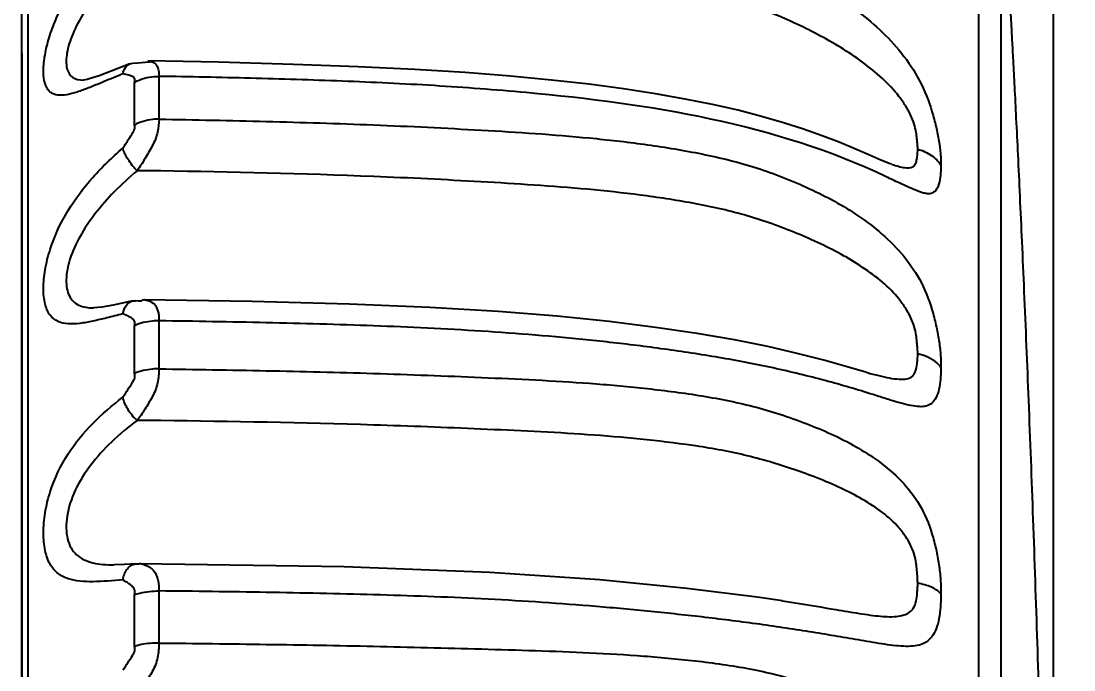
# Model space of a CAD drawing. Header units: millimetres. Extents: x 4086 to 8300, y 123 to 1549.
# Drawn here: x 7029.46 to 7037.57, y 1078.51 to 1083.5 of the extents above; entities that cross this region are included whole.
import ezdxf

# ---------------------------------------------------------------- set-up
doc = ezdxf.new("R2010")
doc.units = ezdxf.units.MM
doc.layers.add('00_COMPONENTS', color=7, linetype='Continuous')
doc.layers.add('尺寸', color=3, linetype='Continuous')
doc.styles.add('思源黑', font='SourceHanSansCN-Normal.ttf')
doc.dimstyles.get("Standard").update_dxf_attribs({"dimscale": 6, "dimtxt": 7, "dimasz": 3, "dimexe": 0.18, "dimexo": 0.0625, "dimgap": 0.8, "dimtad": 1, "dimtoh": 1, "dimdec": 1, "dimzin": 0, "dimdsep": 46, "dimtxsty": '思源黑', "dimcen": 0.09, "dimclrd": 256, "dimclre": 256, "dimclrt": 256, "dimadec": 0, "dimazin": 2, "dimtfac": 1, "dimtdec": 1, "dimtofl": 0, "dimtmove": 0, "dimatfit": 3, "dimfxl": 1, "dimtolj": 1, "dimtzin": 0, "dimarcsym": 0})

# ---------------------------------------------------------------- blocks, each defined once
blk = doc.blocks.new('*D485')
at = {"layer": 'Defpoints', "color": 0}
for p in [(7014.1662, 1113.4681), (7016.4273, 954.6122), (7106.9313, 954.6122)]:
    blk.add_point(p, dxfattribs=at)
at = {"layer": '尺寸', "lineweight": -2}
for p, q in [((7014.3537, 1113.4681), (7107.4713, 1113.4681)), ((7106.9313, 1104.4681), (7106.9313, 963.6122)), ((7016.6148, 954.6122), (7107.4713, 954.6122))]:
    blk.add_line(p, q, dxfattribs=at)
at = {"layer": '尺寸'}
for points in [[(7108.4313, 1104.4681), (7105.4313, 1104.4681), (7106.9313, 1113.4681)], [(7105.4313, 963.6122), (7108.4313, 963.6122), (7106.9313, 954.6122)]]:
    blk.add_solid(points, dxfattribs=at)
at = {"layer": '尺寸', "insert": (7084.8079, 1054.9649), "char_height": 21, "attachment_point": 5, "rotation": 90, "style": '思源黑'}
blk.add_mtext('\\A1;158.9', dxfattribs=at)
blk = doc.blocks.new('*D487')
at = {"layer": 'Defpoints', "color": 0}
for p in [(7037.4084, 1245.7031), (6763.6121, 1092.7848), (7037.4084, 1073.1807)]:
    blk.add_point(p, dxfattribs=at)
at = {"layer": '尺寸', "lineweight": -2}
for p, q in [((6763.6121, 1092.9723), (6763.6121, 1246.2431)), ((7037.4084, 1073.3682), (7037.4084, 1246.2431)), ((6772.6121, 1245.7031), (7028.4084, 1245.7031))]:
    blk.add_line(p, q, dxfattribs=at)
at = {"layer": '尺寸'}
for points in [[(6772.6121, 1247.2031), (6772.6121, 1244.2031), (6763.6121, 1245.7031)], [(7028.4084, 1244.2031), (7028.4084, 1247.2031), (7037.4084, 1245.7031)]]:
    blk.add_solid(points, dxfattribs=at)
at = {"layer": '尺寸', "insert": (6935.7899, 1267.8265), "char_height": 21, "attachment_point": 5, "style": '思源黑'}
blk.add_mtext('\\A1;\\A1;273.8', dxfattribs=at)

msp = doc.modelspace()

# ---------------------------------------------------------------- linework, layer by layer
at = {"layer": '00_COMPONENTS', "color": 7, "linetype": 'Continuous'}
for p, q in [((7029.4653, 1062.0424), (7029.4653, 1086.8094)), ((7036.8322, 1083.1601), (7036.8322, 1085.2257)), ((7029.4659, 1082.8176), (7029.4658, 1084.6225)), ((7037.0064, 1083.4433), (7037.0063, 1084.1853)), ((7029.5144, 1082.8175), (7029.5142, 1083.8606)), ((7030.2959, 1083.1735), (7030.3154, 1083.1778)), ((7030.4522, 1083.1856), (7030.4136, 1083.1834)), ((7030.9778, 1083.1854), (7030.4335, 1083.1956)), ((7030.2959, 1083.1735), (7030.1516, 1083.1171)), ((7029.9375, 1083.0491), (7029.938, 1083.0491)), ((7030.332, 1082.7025), (7030.3321, 1083.0306)), ((7030.5209, 1082.7478), (7030.5209, 1083.0775)), ((7029.4659, 1073.1807), (7029.4659, 1082.8176)), ((7029.5143, 1079.9592), (7029.5144, 1082.8175)), ((7036.1636, 1082.4006), (7036.1671, 1082.3995)), ((7030.5336, 1082.3489), (7030.3518, 1082.3514)), ((7030.3164, 1081.3487), (7030.3406, 1081.3501)), ((7030.3617, 1081.3479), (7030.3405, 1081.3498)), ((7030.388, 1081.3458), (7030.3617, 1081.3479)), ((7030.3884, 1081.3564), (7030.4018, 1081.357)), ((7031.2382, 1081.3431), (7030.4018, 1081.357)), ((7030.0175, 1081.295), (7030.018, 1081.295)), ((7030.3321, 1080.7897), (7030.3321, 1081.1576)), ((7030.5209, 1080.8258), (7030.5209, 1081.1955)), ((7035.9701, 1080.7978), (7035.9719, 1080.7973)), ((7030.5336, 1080.4273), (7030.3518, 1080.4293)), ((7029.5143, 1073.1807), (7029.5143, 1079.9592)), ((7030.1733, 1079.3172), (7030.1741, 1079.3172)), ((7030.3394, 1079.3243), (7030.3519, 1079.3242)), ((7030.3519, 1079.3243), (7030.3687, 1079.3252)), ((7030.3321, 1078.6894), (7030.3321, 1079.0881)), ((7030.5209, 1078.7156), (7030.5209, 1079.1162)), ((7035.3178, 1079.0396), (7035.3223, 1079.0389))]:
    msp.add_line(p, q, dxfattribs=at)
for points in [[(7030.4136, 1083.1834), (7030.3571, 1083.1797), (7030.3155, 1083.1774)], [(7036.1636, 1082.4006), (7036.151, 1082.4051), (7036.0798, 1082.4335), (7035.9868, 1082.4738), (7035.8782, 1082.5205), (7035.7582, 1082.5696), (7035.6264, 1082.6201), (7035.4832, 1082.6707), (7035.3284, 1082.7206), (7035.161, 1082.7693), (7034.9797, 1082.8159), (7034.7835, 1082.8603), (7034.5719, 1082.9024), (7034.3441, 1082.9425), (7034.0983, 1082.9805), (7033.832, 1083.0161), (7033.5426, 1083.0491), (7033.2261, 1083.0794), (7032.8777, 1083.1068), (7032.4905, 1083.131), (7032.055, 1083.1519), (7031.5575, 1083.1698), (7030.9778, 1083.1854)], [(7030.1516, 1083.1171), (7030.0589, 1083.082), (7029.9842, 1083.0579), (7029.9677, 1083.0538)], [(7029.9677, 1083.0538), (7029.9402, 1083.0492), (7029.9379, 1083.0491)], [(7030.3164, 1081.3487), (7030.2726, 1081.3385), (7030.1681, 1081.3156), (7030.0793, 1081.2999), (7030.0179, 1081.2951)], [(7035.9719, 1080.7976), (7035.8187, 1080.8413), (7035.6392, 1080.8917), (7035.4353, 1080.9448), (7035.2075, 1080.9976), (7034.9513, 1081.049), (7034.6642, 1081.0983), (7034.3444, 1081.1453), (7033.9874, 1081.1897), (7033.5863, 1081.2306), (7033.131, 1081.2671), (7032.6064, 1081.2981), (7031.9887, 1081.3232), (7031.2382, 1081.3431)], [(7030.3394, 1079.3243), (7030.2563, 1079.3191), (7030.1744, 1079.3172)], [(7035.3223, 1079.0392), (7035.1256, 1079.0674), (7034.585, 1079.1348), (7033.9147, 1079.2012), (7033.0691, 1079.2593), (7031.9458, 1079.3008), (7030.3687, 1079.3252)]]:
    msp.add_lwpolyline(points, dxfattribs=at)
for centre, radius, start, end in [((7030.4004, 1081.2356), 0.1214, 85.47834, 89.34354), ((7030.3676, 1079.1935), 0.1317, 83.3373, 89.53985)]:
    msp.add_arc(centre, radius, start, end, dxfattribs=at)
for points, knots in [([(7030.5432, 1084.4339), (7031.0924, 1084.4227), (7031.9177, 1084.4003), (7033.019, 1084.3357), (7033.7115, 1084.2796), (7034.2672, 1084.2029), (7034.6874, 1084.1221), (7035.109, 1084.0068), (7035.513, 1083.8259), (7035.8368, 1083.6354), (7036.0746, 1083.4382), (7036.2435, 1083.2592), (7036.3861, 1083.0479), (7036.4626, 1082.8499), (7036.5039, 1082.6927), (7036.5262, 1082.5846), (7036.5373, 1082.4996), (7036.5414, 1082.4361), (7036.5412, 1082.4057), (7036.5417, 1082.3909)], [0, 0, 0, 0, 0.238941, 0.359007, 0.479895, 0.541013, 0.602888, 0.665971, 0.730622, 0.794886, 0.8287, 0.864659, 0.901646, 0.938783, 0.956344, 0.972322, 0.986769, 0.993574, 1, 1, 1, 1]), ([(7030.0467, 1083.0158), (7030.0163, 1083.0033), (7029.9578, 1082.9797), (7029.8736, 1082.9497), (7029.7975, 1082.931), (7029.7381, 1082.93), (7029.6985, 1082.9444), (7029.6647, 1082.9707), (7029.6368, 1083.0294), (7029.6277, 1083.1203), (7029.6386, 1083.2333), (7029.6683, 1083.3617), (7029.7164, 1083.4969), (7029.7798, 1083.6314), (7029.8796, 1083.802), (7030.0301, 1084.0003), (7030.1689, 1084.1423), (7030.2424, 1084.2111)], [0, 0, 0, 0, 0.053708, 0.102864, 0.145715, 0.181484, 0.197481, 0.213462, 0.250312, 0.299076, 0.361517, 0.434565, 0.51362, 0.595262, 0.676709, 0.835688, 1, 1, 1, 1]), ([(7030.3518, 1084.0475), (7030.2438, 1083.9484), (7030.0958, 1083.7931), (7029.9389, 1083.5688), (7029.8554, 1083.4119), (7029.8142, 1083.2858), (7029.8048, 1083.1971), (7029.8093, 1083.1437), (7029.8251, 1083.1003), (7029.864, 1083.0571), (7029.909, 1083.0492), (7029.9374, 1083.0491)], [0, 0, 0, 0, 0.35021, 0.509313, 0.652939, 0.77376, 0.823434, 0.865312, 0.900632, 0.932164, 1, 1, 1, 1]), ([(7036.3627, 1082.5168), (7036.3633, 1082.5215), (7036.3622, 1082.5319), (7036.3607, 1082.5529), (7036.3586, 1082.58), (7036.3557, 1082.6122), (7036.3498, 1082.6559), (7036.3363, 1082.7131), (7036.3078, 1082.7827), (7036.2683, 1082.8542), (7036.2001, 1082.9513), (7036.0446, 1083.1147), (7035.7721, 1083.3088), (7035.4105, 1083.4961), (7035.0294, 1083.65), (7034.6311, 1083.7508), (7034.2271, 1083.8236), (7033.6831, 1083.8939), (7032.9986, 1083.9478), (7032.1768, 1083.9974), (7031.3548, 1084.0273), (7030.8073, 1084.04), (7030.5335, 1084.0447)], [0, 0, 0, 0, 0.002232, 0.00484, 0.009955, 0.015004, 0.02008, 0.030741, 0.042556, 0.055421, 0.069108, 0.09834, 0.161196, 0.225574, 0.289939, 0.354297, 0.41872, 0.483219, 0.612617, 0.74203, 0.871023, 1, 1, 1, 1]), ([(7030.4521, 1083.1939), (7030.4622, 1083.192), (7030.4822, 1083.1864), (7030.5041, 1083.163), (7030.5183, 1083.131), (7030.5189, 1083.106), (7030.5196, 1083.0925)], [0, 0, 0, 0, 0.231316, 0.446753, 0.697039, 1, 1, 1, 1]), ([(7030.2427, 1083.0961), (7030.246, 1083.1135), (7030.2566, 1083.1449), (7030.2822, 1083.1681), (7030.2959, 1083.1735)], [0, 0, 0, 0, 0.54629, 1, 1, 1, 1]), ([(7030.2426, 1083.0961), (7030.2243, 1083.0887), (7030.159, 1083.0621), (7030.0938, 1083.0351), (7030.0467, 1083.0158)], [0, 0, 0, 0, 0.279478, 1, 1, 1, 1]), ([(7030.3321, 1083.0307), (7030.333, 1083.0364), (7030.3353, 1083.047), (7030.3344, 1083.0612), (7030.327, 1083.0722), (7030.311, 1083.0794), (7030.2826, 1083.0879), (7030.258, 1083.0931), (7030.2426, 1083.0962)], [0, 0, 0, 0, 0.133573, 0.248715, 0.314053, 0.426546, 0.639117, 1, 1, 1, 1]), ([(7030.3321, 1083.0307), (7030.3454, 1083.0385), (7030.4043, 1083.0672), (7030.4711, 1083.0783), (7030.5209, 1083.0775)], [0, 0, 0, 0, 0.236707, 1, 1, 1, 1]), ([(7036.1201, 1082.3041), (7035.2637, 1082.7132), (7034.0545, 1082.903), (7032.64, 1083.0091), (7031.9318, 1083.0419), (7031.226, 1083.0637), (7030.7558, 1083.0737), (7030.5209, 1083.0775)], [0, 0, 0, 0, 0.501533, 0.626811, 0.751507, 0.875867, 1, 1, 1, 1]), ([(7030.2424, 1082.5245), (7030.2585, 1082.5486), (7030.284, 1082.587), (7030.3131, 1082.6334), (7030.3282, 1082.6594), (7030.3346, 1082.676), (7030.3353, 1082.6895), (7030.3329, 1082.6983), (7030.3321, 1082.7026)], [0, 0, 0, 0, 0.426019, 0.676683, 0.805517, 0.866626, 0.936608, 1, 1, 1, 1]), ([(7030.5209, 1082.7478), (7030.5041, 1082.7481), (7030.4391, 1082.7451), (7030.374, 1082.7265), (7030.3322, 1082.7025)], [0, 0, 0, 0, 0.258852, 1, 1, 1, 1]), ([(7030.5209, 1082.748), (7030.5206, 1082.7147), (7030.514, 1082.6627), (7030.4947, 1082.594), (7030.4696, 1082.5425), (7030.4408, 1082.4925), (7030.4034, 1082.4277), (7030.3735, 1082.3807), (7030.3519, 1082.3514)], [0, 0, 0, 0, 0.22808, 0.355641, 0.487093, 0.619505, 0.750479, 1, 1, 1, 1]), ([(7030.521, 1082.748), (7030.7962, 1082.7432), (7031.3471, 1082.7316), (7032.1747, 1082.7064), (7033.0047, 1082.6655), (7033.6992, 1082.6209), (7034.2568, 1082.5576), (7034.6779, 1082.4895), (7035.1001, 1082.3911), (7035.5057, 1082.2322), (7035.8312, 1082.0627), (7036.0711, 1081.8842), (7036.2418, 1081.7197), (7036.3864, 1081.5185), (7036.463, 1081.3237), (7036.5041, 1081.1645), (7036.5263, 1081.0501), (7036.5374, 1080.958), (7036.5414, 1080.8877), (7036.5412, 1080.8535), (7036.5417, 1080.8368)], [0, 0, 0, 0, 0.119969, 0.240175, 0.360808, 0.482162, 0.543411, 0.605277, 0.668066, 0.731878, 0.794674, 0.82733, 0.861892, 0.89764, 0.93438, 0.95236, 0.969293, 0.985126, 0.992719, 1, 1, 1, 1]), ([(7030.2427, 1081.2488), (7030.2013, 1081.2382), (7030.1243, 1081.2189), (7030.0143, 1081.193), (7029.9153, 1081.1745), (7029.8248, 1081.1685), (7029.7416, 1081.1836), (7029.6732, 1081.2385), (7029.6373, 1081.3317), (7029.6268, 1081.4514), (7029.6418, 1081.5934), (7029.6931, 1081.8004), (7029.8088, 1082.0477), (7030.0061, 1082.3065), (7030.1608, 1082.4543), (7030.2424, 1082.5245)], [0, 0, 0, 0, 0.061594, 0.114563, 0.163192, 0.206712, 0.245162, 0.28245, 0.327493, 0.385028, 0.454942, 0.532615, 0.692132, 0.8447, 1, 1, 1, 1]), ([(7030.3518, 1082.3512), (7030.3251, 1082.3768), (7030.2823, 1082.4313), (7030.2501, 1082.4936), (7030.2425, 1082.5246)], [0, 0, 0, 0, 0.536781, 1, 1, 1, 1]), ([(7036.1671, 1082.3995), (7036.1982, 1082.3893), (7036.2473, 1082.374), (7036.3174, 1082.3691), (7036.346, 1082.4013), (7036.3555, 1082.4335), (7036.3605, 1082.4728), (7036.3632, 1082.5015), (7036.3627, 1082.5168)], [0, 0, 0, 0, 0.320057, 0.525809, 0.612306, 0.718926, 0.850162, 1, 1, 1, 1]), ([(7036.3627, 1082.5168), (7036.4001, 1082.5072), (7036.4697, 1082.4766), (7036.5234, 1082.4216), (7036.5417, 1082.3909)], [0, 0, 0, 0, 0.519555, 1, 1, 1, 1]), ([(7036.5417, 1082.3909), (7036.5422, 1082.3752), (7036.5401, 1082.3454), (7036.5355, 1082.2921), (7036.5256, 1082.2368), (7036.4984, 1082.1922), (7036.4678, 1082.1754), (7036.4421, 1082.1724), (7036.4141, 1082.177), (7036.3688, 1082.1908), (7036.3031, 1082.2177), (7036.2155, 1082.2582), (7036.153, 1082.2883), (7036.1201, 1082.3041)], [0, 0, 0, 0, 0.076668, 0.146149, 0.261853, 0.350233, 0.38933, 0.428994, 0.474082, 0.52756, 0.660463, 0.821112, 1, 1, 1, 1]), ([(7030.3518, 1082.3512), (7030.2906, 1082.2993), (7030.1768, 1082.1951), (7030.0284, 1082.0264), (7029.911, 1081.854), (7029.8319, 1081.6821), (7029.8028, 1081.5423), (7029.8091, 1081.4456), (7029.8268, 1081.388), (7029.8587, 1081.3429), (7029.9038, 1081.3133), (7029.9581, 1081.2978), (7029.997, 1081.2952), (7030.0175, 1081.2951)], [0, 0, 0, 0, 0.175268, 0.336531, 0.489915, 0.629364, 0.747849, 0.797029, 0.839774, 0.877957, 0.915203, 0.955227, 1, 1, 1, 1]), ([(7036.3627, 1080.9415), (7036.3632, 1080.9469), (7036.3622, 1080.9585), (7036.3607, 1080.982), (7036.3586, 1081.012), (7036.3557, 1081.0475), (7036.3499, 1081.0946), (7036.3367, 1081.1546), (7036.3082, 1081.2259), (7036.2687, 1081.2968), (7036.2005, 1081.3904), (7036.0915, 1081.498), (7035.939, 1081.6108), (7035.713, 1081.7453), (7035.4089, 1081.8838), (7035.028, 1082.0191), (7034.6303, 1082.1052), (7034.2267, 1082.1663), (7033.8192, 1082.2099), (7033.4095, 1082.2411), (7032.8615, 1082.2744), (7031.9032, 1082.3226), (7031.0811, 1082.3408), (7030.5336, 1082.3489)], [0, 0, 0, 0, 0.002551, 0.005468, 0.011173, 0.01676, 0.022305, 0.033623, 0.04569, 0.058501, 0.071932, 0.100348, 0.130496, 0.161501, 0.22461, 0.288238, 0.352317, 0.416706, 0.481303, 0.546117, 0.611087, 0.740979, 1, 1, 1, 1]), ([(7030.2427, 1081.2488), (7030.2469, 1081.2722), (7030.2607, 1081.3146), (7030.2976, 1081.3443), (7030.3164, 1081.3487)], [0, 0, 0, 0, 0.553208, 1, 1, 1, 1]), ([(7030.41, 1081.3566), (7030.4409, 1081.3542), (7030.484, 1081.3349), (7030.506, 1081.2902), (7030.516, 1081.2627), (7030.5196, 1081.2301), (7030.5198, 1081.2074), (7030.5209, 1081.1955)], [0, 0, 0, 0, 0.430042, 0.550082, 0.684735, 0.834404, 1, 1, 1, 1]), ([(7030.3321, 1081.1576), (7030.333, 1081.1639), (7030.3353, 1081.1758), (7030.3343, 1081.1918), (7030.3272, 1081.205), (7030.3114, 1081.2164), (7030.2829, 1081.2315), (7030.2581, 1081.2422), (7030.2427, 1081.2488)], [0, 0, 0, 0, 0.133194, 0.253345, 0.323441, 0.439227, 0.649517, 1, 1, 1, 1]), ([(7030.5209, 1081.1955), (7030.5041, 1081.1957), (7030.4397, 1081.1932), (7030.3751, 1081.1782), (7030.3321, 1081.1576)], [0, 0, 0, 0, 0.261355, 1, 1, 1, 1]), ([(7036.5417, 1080.8368), (7036.5421, 1080.8212), (7036.5404, 1080.791), (7036.5368, 1080.7345), (7036.5287, 1080.6717), (7036.5088, 1080.6075), (7036.4757, 1080.5602), (7036.4279, 1080.5353), (7036.3712, 1080.5337), (7036.3062, 1080.543), (7036.2316, 1080.5613), (7036.1497, 1080.5856), (7036.0333, 1080.6231), (7035.8827, 1080.6703), (7035.6962, 1080.7236), (7035.4337, 1080.7922), (7035.093, 1080.8691), (7034.6754, 1080.9409), (7034.2556, 1081.0002), (7033.8367, 1081.0485), (7033.4193, 1081.087), (7033.0031, 1081.1171), (7032.588, 1081.1401), (7032.0359, 1081.1632), (7031.347, 1081.1819), (7030.7961, 1081.192), (7030.5209, 1081.1955)], [0, 0, 0, 0, 0.007403, 0.014385, 0.026938, 0.037436, 0.046095, 0.053655, 0.062104, 0.072582, 0.084902, 0.098613, 0.113187, 0.14309, 0.173656, 0.205436, 0.272129, 0.339683, 0.406934, 0.473764, 0.540206, 0.60632, 0.672205, 0.737943, 0.869114, 1, 1, 1, 1]), ([(7035.9719, 1080.7976), (7036.0023, 1080.7892), (7036.0602, 1080.7738), (7036.1423, 1080.7553), (7036.2143, 1080.7455), (7036.2739, 1080.7458), (7036.3244, 1080.764), (7036.3508, 1080.8119), (7036.3577, 1080.8595), (7036.3613, 1080.9045), (7036.363, 1080.929), (7036.3627, 1080.9415)], [0, 0, 0, 0, 0.175139, 0.33241, 0.467424, 0.577369, 0.662983, 0.749319, 0.863934, 0.930386, 1, 1, 1, 1]), ([(7036.5417, 1080.8368), (7036.5326, 1080.8495), (7036.4845, 1080.9012), (7036.4159, 1080.9301), (7036.3627, 1080.9415)], [0, 0, 0, 0, 0.222671, 1, 1, 1, 1]), ([(7030.2425, 1080.6079), (7030.2681, 1080.6459), (7030.2997, 1080.6945), (7030.3341, 1080.751), (7030.3353, 1080.7748), (7030.3329, 1080.7848), (7030.3321, 1080.7897)], [0, 0, 0, 0, 0.66217, 0.852445, 0.928587, 1, 1, 1, 1]), ([(7030.5209, 1080.8258), (7030.5041, 1080.826), (7030.4398, 1080.8236), (7030.3753, 1080.8094), (7030.3322, 1080.7896)], [0, 0, 0, 0, 0.261894, 1, 1, 1, 1]), ([(7030.5209, 1080.826), (7030.5206, 1080.7901), (7030.5144, 1080.7349), (7030.4949, 1080.6629), (7030.4698, 1080.6108), (7030.4411, 1080.5616), (7030.4039, 1080.4998), (7030.3738, 1080.4559), (7030.3519, 1080.4293)], [0, 0, 0, 0, 0.244952, 0.375931, 0.507751, 0.638075, 0.764744, 1, 1, 1, 1]), ([(7030.5209, 1080.826), (7030.7962, 1080.822), (7031.3471, 1080.8127), (7032.1745, 1080.793), (7033.0044, 1080.7609), (7033.6987, 1080.7286), (7034.2563, 1080.6798), (7034.677, 1080.6257), (7035.0979, 1080.546), (7035.5033, 1080.4126), (7035.8291, 1080.2687), (7036.0702, 1080.1134), (7036.2417, 1079.968), (7036.3876, 1079.7823), (7036.4639, 1079.5954), (7036.5046, 1079.4386), (7036.5266, 1079.3211), (7036.5374, 1079.2246), (7036.5414, 1079.1494), (7036.5413, 1079.1124), (7036.5417, 1079.0943)], [0, 0, 0, 0, 0.121011, 0.242249, 0.363882, 0.48616, 0.547781, 0.609885, 0.672628, 0.735771, 0.797143, 0.828598, 0.86156, 0.895629, 0.931307, 0.94934, 0.96688, 0.983778, 0.992008, 1, 1, 1, 1]), ([(7030.2426, 1079.2027), (7030.1656, 1079.1952), (7030.0553, 1079.1857), (7029.9138, 1079.1886), (7029.8214, 1079.2053), (7029.738, 1079.2467), (7029.6737, 1079.3242), (7029.6381, 1079.4342), (7029.6267, 1079.5692), (7029.6412, 1079.7215), (7029.6913, 1079.9313), (7029.8063, 1080.1728), (7030.0062, 1080.4137), (7030.1612, 1080.5457), (7030.2424, 1080.6079)], [0, 0, 0, 0, 0.110083, 0.157372, 0.201145, 0.242868, 0.287072, 0.340472, 0.40492, 0.4788, 0.557324, 0.711177, 0.854339, 1, 1, 1, 1]), ([(7030.3518, 1080.4292), (7030.3242, 1080.4528), (7030.2796, 1080.509), (7030.2496, 1080.5744), (7030.2425, 1080.6079)], [0, 0, 0, 0, 0.514248, 1, 1, 1, 1]), ([(7030.3518, 1080.4292), (7030.2831, 1080.3771), (7030.1553, 1080.2708), (7029.9919, 1080.0917), (7029.8707, 1079.9008), (7029.8142, 1079.7314), (7029.8038, 1079.6031), (7029.8133, 1079.5194), (7029.8395, 1079.4479), (7029.8987, 1079.373), (7030.0178, 1079.322), (7030.1188, 1079.3175), (7030.1734, 1079.3171)], [0, 0, 0, 0, 0.166532, 0.320251, 0.466397, 0.60024, 0.660149, 0.713827, 0.76166, 0.805465, 0.8946, 1, 1, 1, 1]), ([(7036.3627, 1079.1752), (7036.3632, 1079.181), (7036.3622, 1079.1937), (7036.3607, 1079.2191), (7036.3586, 1079.2513), (7036.3557, 1079.2891), (7036.35, 1079.3385), (7036.3371, 1079.3998), (7036.3086, 1079.4711), (7036.2689, 1079.5397), (7036.2007, 1079.6277), (7036.0913, 1079.7257), (7035.9384, 1079.8247), (7035.7117, 1079.9406), (7035.4071, 1080.0572), (7035.0264, 1080.1705), (7034.6296, 1080.2397), (7034.2263, 1080.2877), (7033.819, 1080.3211), (7033.4094, 1080.3441), (7032.8614, 1080.3686), (7031.903, 1080.4066), (7031.081, 1080.4208), (7030.5336, 1080.4273)], [0, 0, 0, 0, 0.002815, 0.005979, 0.012153, 0.01816, 0.024056, 0.035798, 0.047888, 0.060431, 0.073424, 0.100765, 0.129849, 0.159964, 0.221843, 0.28484, 0.348793, 0.413314, 0.478173, 0.543318, 0.608654, 0.739327, 1, 1, 1, 1]), ([(7030.2427, 1079.2027), (7030.2454, 1079.2186), (7030.2535, 1079.2486), (7030.2748, 1079.2874), (7030.3037, 1079.315), (7030.3279, 1079.3233), (7030.3394, 1079.3243)], [0, 0, 0, 0, 0.292149, 0.55689, 0.789839, 1, 1, 1, 1]), ([(7030.3829, 1079.3244), (7030.4012, 1079.3222), (7030.4291, 1079.3123), (7030.4617, 1079.2902), (7030.4854, 1079.2677), (7030.5013, 1079.2366), (7030.5137, 1079.2011), (7030.5199, 1079.16), (7030.5196, 1079.1311), (7030.5209, 1079.1162)], [0, 0, 0, 0, 0.200616, 0.31121, 0.428337, 0.551008, 0.686898, 0.836742, 1, 1, 1, 1]), ([(7030.3321, 1079.0881), (7030.333, 1079.0948), (7030.3354, 1079.1078), (7030.3342, 1079.1251), (7030.3272, 1079.1404), (7030.3117, 1079.1554), (7030.2831, 1079.1768), (7030.2582, 1079.1929), (7030.2426, 1079.2027)], [0, 0, 0, 0, 0.128696, 0.249208, 0.321797, 0.440603, 0.651942, 1, 1, 1, 1]), ([(7035.3223, 1079.0392), (7035.4519, 1079.0198), (7035.6417, 1078.9882), (7035.8868, 1078.9472), (7036.0488, 1078.9223), (7036.1717, 1078.9146), (7036.2535, 1078.9287), (7036.3012, 1078.9492), (7036.336, 1078.9868), (7036.3522, 1079.0406), (7036.3586, 1079.0922), (7036.3615, 1079.1385), (7036.363, 1079.1629), (7036.3627, 1079.1752)], [0, 0, 0, 0, 0.319223, 0.468749, 0.605185, 0.719273, 0.766172, 0.806496, 0.843322, 0.886857, 0.940665, 0.970066, 1, 1, 1, 1]), ([(7036.5417, 1079.0942), (7036.5215, 1079.1159), (7036.4633, 1079.1517), (7036.3988, 1079.1691), (7036.3627, 1079.1752)], [0, 0, 0, 0, 0.447479, 1, 1, 1, 1]), ([(7030.3321, 1079.0881), (7030.3458, 1079.0929), (7030.4072, 1079.1107), (7030.4716, 1079.1167), (7030.5209, 1079.1162)], [0, 0, 0, 0, 0.226634, 1, 1, 1, 1]), ([(7036.5417, 1079.0943), (7036.5421, 1079.077), (7036.5404, 1079.0431), (7036.5368, 1078.9786), (7036.5284, 1078.9047), (7036.5084, 1078.8263), (7036.4758, 1078.7645), (7036.4312, 1078.72), (7036.3737, 1078.6965), (7036.3072, 1078.6883), (7036.2319, 1078.6901), (7036.1498, 1078.6991), (7036.033, 1078.7173), (7035.8821, 1078.7433), (7035.6957, 1078.775), (7035.5018, 1078.8069), (7035.3004, 1078.8379), (7035.0239, 1078.8773), (7034.6748, 1078.92), (7034.2553, 1078.9643), (7033.8365, 1079.0019), (7033.4192, 1079.0324), (7033.003, 1079.0563), (7032.588, 1079.0744), (7032.0359, 1079.0921), (7031.347, 1079.106), (7030.7961, 1079.1137), (7030.5209, 1079.1162)], [0, 0, 0, 0, 0.008177, 0.016031, 0.030599, 0.043307, 0.054104, 0.063327, 0.072471, 0.082927, 0.094863, 0.108026, 0.122006, 0.150822, 0.180481, 0.211482, 0.243835, 0.276938, 0.343653, 0.410282, 0.476608, 0.542618, 0.608344, 0.673867, 0.739259, 0.869764, 1, 1, 1, 1]), ([(7030.2425, 1078.5084), (7030.2681, 1078.5452), (7030.3004, 1078.5922), (7030.3343, 1078.6483), (7030.3352, 1078.6731), (7030.3329, 1078.684), (7030.3322, 1078.6894)], [0, 0, 0, 0, 0.648593, 0.839513, 0.921232, 1, 1, 1, 1]), ([(7030.5209, 1078.7156), (7030.5041, 1078.7157), (7030.4405, 1078.714), (7030.3766, 1078.7041), (7030.3322, 1078.6894)], [0, 0, 0, 0, 0.264551, 1, 1, 1, 1]), ([(7030.5209, 1078.7157), (7030.5206, 1078.6781), (7030.5148, 1078.621), (7030.4951, 1078.5474), (7030.4701, 1078.496), (7030.4413, 1078.4489), (7030.4045, 1078.3916), (7030.3741, 1078.3518), (7030.3519, 1078.3288)], [0, 0, 0, 0, 0.260859, 0.394872, 0.526964, 0.655323, 0.77791, 1, 1, 1, 1]), ([(7030.5209, 1078.7157), (7030.7962, 1078.7127), (7031.347, 1078.7059), (7032.1744, 1078.6923), (7033.0042, 1078.6695), (7033.6983, 1078.6504), (7034.2559, 1078.6173), (7034.6762, 1078.5786), (7035.0957, 1078.5192), (7035.4361, 1078.4316), (7035.6984, 1078.3447), (7035.8869, 1078.268), (7036.0687, 1078.1718), (7036.241, 1078.0497), (7036.3886, 1077.8844), (7036.4647, 1077.7095), (7036.505, 1077.5586), (7036.5268, 1077.441), (7036.5374, 1077.3423), (7036.5414, 1077.264), (7036.5413, 1077.2253), (7036.5417, 1077.2061)], [0, 0, 0, 0, 0.122406, 0.24503, 0.368028, 0.491616, 0.553819, 0.616385, 0.679319, 0.742028, 0.772384, 0.802183, 0.832448, 0.863686, 0.89569, 0.929648, 0.947364, 0.965148, 0.982764, 0.991461, 1, 1, 1, 1])]:
    msp.add_open_spline(points, degree=3, knots=knots, dxfattribs=at)
msp.add_open_spline([(7030.5196, 1083.0925), (7030.5199, 1083.0875), (7030.5204, 1083.0825), (7030.5209, 1083.0775)], degree=3, dxfattribs=at)
at = {"layer": '尺寸'}
for p, q in [((7037.0063, 1062.1762), (7037.0064, 1083.4433)), ((7036.8322, 1061.1358), (7036.8322, 1083.1601))]:
    msp.add_line(p, q, dxfattribs=at)
msp.add_open_spline([(7037.4077, 1073.8644), (7037.4074, 1073.8647), (7037.4081, 1073.8669), (7037.4073, 1073.871), (7037.4076, 1073.8784), (7037.4072, 1073.8884), (7037.407, 1073.9015), (7037.4066, 1073.9245), (7037.406, 1073.9605), (7037.405, 1074.0122), (7037.4039, 1074.0751), (7037.4025, 1074.1491), (7037.4002, 1074.2696), (7037.3967, 1074.4465), (7037.3918, 1074.6892), (7037.3858, 1074.9709), (7037.3787, 1075.2888), (7037.3707, 1075.64), (7037.358, 1076.165), (7037.3397, 1076.8771), (7037.3143, 1077.7787), (7037.2852, 1078.7173), (7037.2532, 1079.656), (7037.2195, 1080.5576), (7037.1903, 1081.2695), (7037.1674, 1081.794), (7037.1514, 1082.1446), (7037.1364, 1082.4616), (7037.1227, 1082.7423), (7037.1105, 1082.9839), (7037.1014, 1083.16), (7037.0951, 1083.2798), (7037.0912, 1083.3534), (7037.0878, 1083.4159), (7037.0851, 1083.4672), (7037.0831, 1083.503), (7037.0819, 1083.5259), (7037.0811, 1083.5388), (7037.0807, 1083.5488), (7037.0799, 1083.5561), (7037.0804, 1083.5602), (7037.0796, 1083.5623), (7037.0799, 1083.5627)], degree=3, knots=[0, 0, 0, 0, 0.000149, 0.000596, 0.001342, 0.002384, 0.003724, 0.00536, 0.009517, 0.014846, 0.021337, 0.028974, 0.037741, 0.058584, 0.083677, 0.112792, 0.14566, 0.181975, 0.221394, 0.308011, 0.402181, 0.500235, 0.598311, 0.692525, 0.779156, 0.818556, 0.854832, 0.887641, 0.916682, 0.941691, 0.962449, 0.971176, 0.978776, 0.985234, 0.990535, 0.994669, 0.996296, 0.997629, 0.998666, 0.999407, 0.999852, 1, 1, 1, 1], dxfattribs=at)

# ---------------------------------------------------------------- dimensions: what is measured, and where the dimension line sits
dim = msp.add_linear_dim(base=(7037.4084, 1245.7031), p1=(6763.6121, 1092.7848), p2=(7037.4084, 1073.1807), text='\\A1;<>', dimstyle='Standard', override={"dimscale": 3, "dimtxt": 7, "dimtxsty": '思源黑'}, dxfattribs=at)
dim.commit()
dim.dimension.update_dxf_attribs({"geometry": '*D487', "text_midpoint": (6935.7899, 1245.7031), "dimtype": 160})
dim = msp.add_linear_dim(base=(7106.9313, 954.6122), p1=(7014.1662, 1113.4681), p2=(7016.4273, 954.6122), angle=90, dimstyle='Standard', override={"dimscale": 3, "dimtxt": 7, "dimtxsty": '思源黑'}, dxfattribs=at)
dim.commit()
dim.dimension.update_dxf_attribs({"geometry": '*D485', "text_midpoint": (7106.9313, 1054.9649), "dimtype": 160})

doc.saveas('drawing.dxf')
